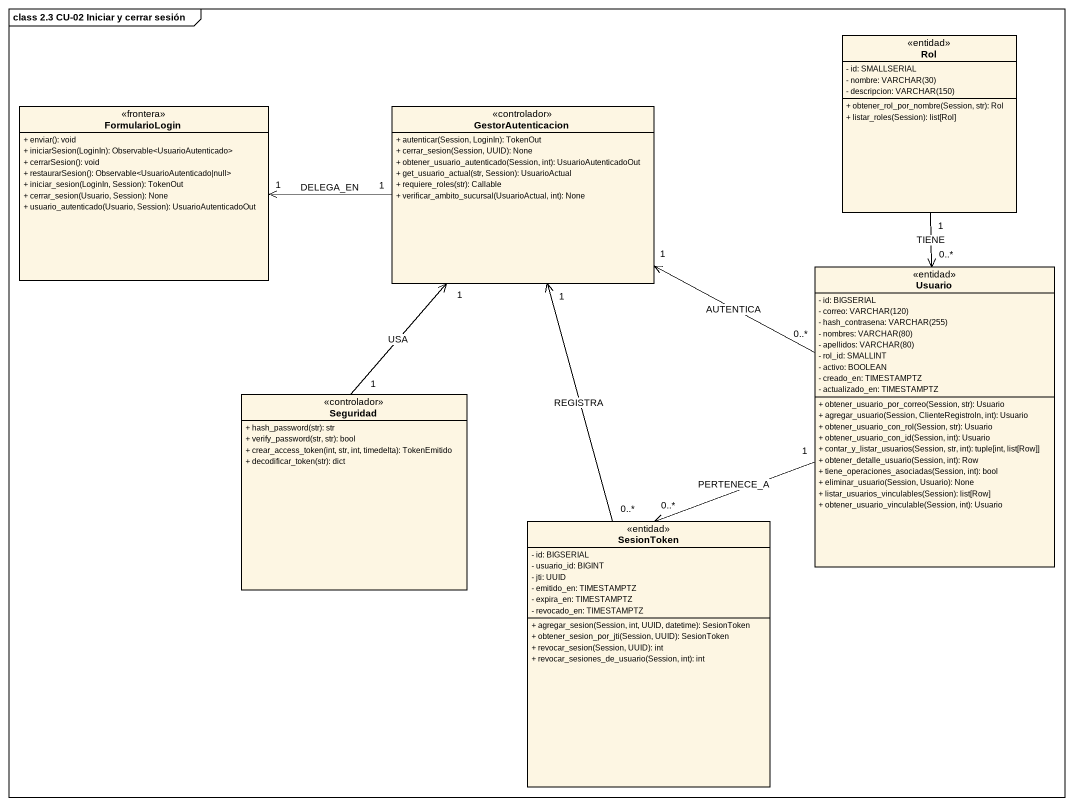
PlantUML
@startuml
mainframe class 2.3 CU-02 Iniciar y cerrar sesión
hide circle
hide empty members
skinparam classAttributeIconSize 0
class Rol <<entidad>> {
  - id: SMALLSERIAL
  {field} - nombre: VARCHAR(30)
  {field} - descripcion: VARCHAR(150)
  + obtener_rol_por_nombre(Session, str): Rol
  + listar_roles(Session): list[Rol]
}
class FormularioLogin <<frontera>> {
  + enviar(): void
  + iniciarSesion(LoginIn): Observable<UsuarioAutenticado>
  + cerrarSesion(): void
  + restaurarSesion(): Observable<UsuarioAutenticado|null>
  + iniciar_sesion(LoginIn, Session): TokenOut
  + cerrar_sesion(Usuario, Session): None
  + usuario_autenticado(Usuario, Session): UsuarioAutenticadoOut
}
class GestorAutenticacion <<controlador>> {
  + autenticar(Session, LoginIn): TokenOut
  + cerrar_sesion(Session, UUID): None
  + obtener_usuario_autenticado(Session, int): UsuarioAutenticadoOut
  + get_usuario_actual(str, Session): UsuarioActual
  + requiere_roles(str): Callable
  + verificar_ambito_sucursal(UsuarioActual, int): None
}
class Usuario <<entidad>> {
  - id: BIGSERIAL
  {field} - correo: VARCHAR(120)
  {field} - hash_contrasena: VARCHAR(255)
  {field} - nombres: VARCHAR(80)
  {field} - apellidos: VARCHAR(80)
  - rol_id: SMALLINT
  - activo: BOOLEAN
  - creado_en: TIMESTAMPTZ
  - actualizado_en: TIMESTAMPTZ
  + obtener_usuario_por_correo(Session, str): Usuario
  + agregar_usuario(Session, ClienteRegistroIn, int): Usuario
  + obtener_usuario_con_rol(Session, str): Usuario
  + obtener_usuario_con_id(Session, int): Usuario
  + contar_y_listar_usuarios(Session, str, int): tuple[int, list[Row]]
  + obtener_detalle_usuario(Session, int): Row
  + tiene_operaciones_asociadas(Session, int): bool
  + eliminar_usuario(Session, Usuario): None
  + listar_usuarios_vinculables(Session): list[Row]
  + obtener_usuario_vinculable(Session, int): Usuario
}
class Seguridad <<controlador>> {
  + hash_password(str): str
  + verify_password(str, str): bool
  + crear_access_token(int, str, int, timedelta): TokenEmitido
  + decodificar_token(str): dict
}
class SesionToken <<entidad>> {
  - id: BIGSERIAL
  - usuario_id: BIGINT
  - jti: UUID
  - emitido_en: TIMESTAMPTZ
  - expira_en: TIMESTAMPTZ
  - revocado_en: TIMESTAMPTZ
  + agregar_sesion(Session, int, UUID, datetime): SesionToken
  + obtener_sesion_por_jti(Session, UUID): SesionToken
  + revocar_sesion(Session, UUID): int
  + revocar_sesiones_de_usuario(Session, int): int
}
FormularioLogin "1" <-right- "1" GestorAutenticacion : DELEGA_EN
GestorAutenticacion "1" <-right- "0..*" Usuario : AUTENTICA
GestorAutenticacion "1" <-- "1" Seguridad : USA
GestorAutenticacion "1" <-- "0..*" SesionToken : REGISTRA
Usuario "0..*" <-up- "1" Rol : TIENE
SesionToken "0..*" <-up- "1" Usuario : PERTENECE_A
@enduml
